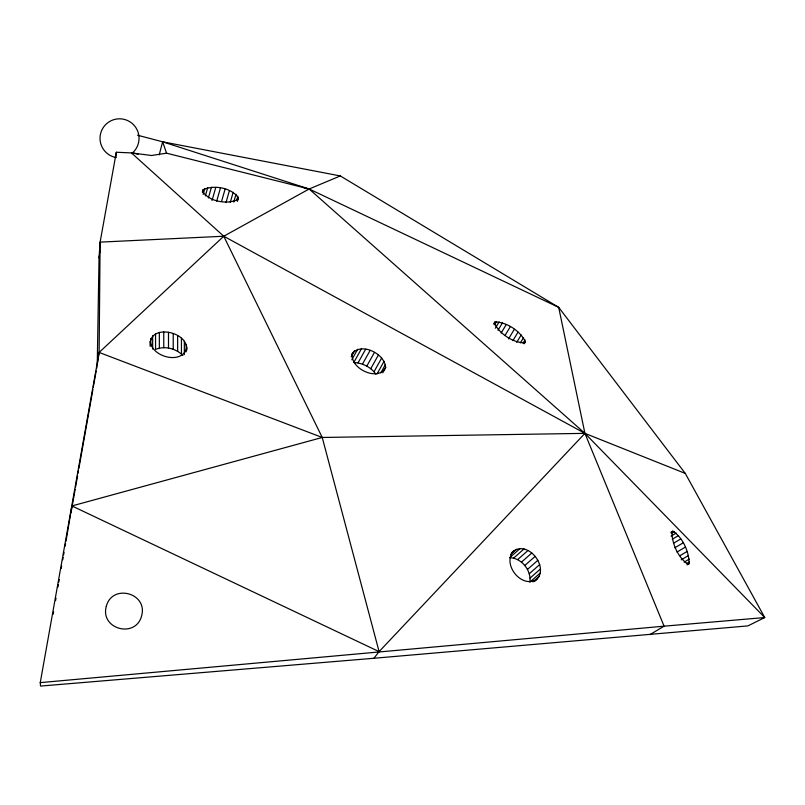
<?xml version="1.0" encoding="UTF-8"?>
<svg xmlns="http://www.w3.org/2000/svg" width="805" height="805" viewBox="0 0 805 805"><rect width="100%" height="100%" fill="white"/><g stroke="black" fill="none" stroke-linecap="round" stroke-linejoin="round"><path stroke-width="1.21" d="M685.276 473.421L584.923 433.362L223.76 236.237L100.112 242.124L99.035 257.771L97.244 364.906L99.126 352.439L100.112 242.124L116.312 152.246L131.436 152.91L151.561 155.506L166.555 153.181L309.15 188.984L558.7 307.359L685.276 473.421L764.75 617.536L747.895 625.898L373.902 658.269L40.552 686.071L40.25 682.63L99.126 352.439L223.76 236.237L309.15 188.984L340.324 175.943L558.7 307.359L584.923 433.362L664.085 626.179L764.75 617.536L584.923 433.362L309.15 188.984L162.63 141.811L137.534 135.22M534.248 581.582C552.089 569.648 527.496 537.68 511.829 552.562M520.111 548.517L509.716 557.664C521.7 558.006 531.481 570.443 529.881 582.146L540.286 572.989M115.86 156.894L116.312 152.246M66.01 541.191L71.927 505.943L322.231 437.467L584.923 433.362L379.095 651.627L373.902 658.269M99.035 257.771L99.458 255.326M99.89 252.881L100.323 250.436M53.17 614.245L53.603 611.77M55.565 600.631L55.998 598.155M57.96 587.006L58.393 584.531M58.835 582.055L59.268 579.58M61.22 568.431L61.663 565.955M62.75 559.767L63.182 557.291M63.615 554.806L64.058 552.331M65.145 546.142L65.577 543.667M71.021 512.705L75.167 489.309M75.61 486.844L77.572 475.755M78.015 473.3L78.447 470.834M78.89 468.369L92.877 389.54M93.31 387.084L96.157 371.065M96.59 368.61L97.023 366.144M150.193 346.321C147.546 323.077 188.712 330.724 186.79 350.316M186.79 347.891C182.172 365.047 151.984 357.168 150.193 341.491M672.869 531.119L671.903 531.833C671.913 543.717 678.172 557.774 688.174 564.355L689.14 563.641C689.14 551.757 682.882 537.7 672.869 531.119L670.807 532.336M159.229 154.791L162.63 141.811L340.324 175.943M202.377 192.123L203.051 189.759C213.929 184.566 231.649 187.676 238.431 197.96L237.445 201.371M203.152 194.397L204.852 188.501M205.335 195.917L207.71 187.645M208.374 197.929L211.433 187.283M212.027 200.475L215.78 187.414M216.666 201.169L220.439 188.048M221.647 201.109L225.088 189.125M225.974 202.629L229.435 190.584M230.25 202.437L233.158 192.315M233.742 202.115L236.016 194.206M236.509 200.676L237.817 196.138M352.681 352.499C348.062 367.794 378.139 382.506 385.675 367.523C384.86 353.395 360.328 341.31 351.513 354.613M203.051 189.759L202.437 191.369C209.22 201.653 226.94 204.762 237.817 199.56L238.431 197.96M351.191 356.826L354.713 350.507M351.815 359.775L357.692 349.249M361.425 348.817L353.787 362.502C362.331 362.874 370.904 367.08 375.844 374.144M358.014 362.914L365.651 349.229M362.451 364.152L370.089 350.467M366.798 366.134L374.436 352.449M370.743 368.71L378.39 355.025M374.043 371.719L381.681 358.034M377.042 373.902L384.086 361.274M380.755 372.926L385.454 364.504M382.737 372.785L385.675 367.523M494.934 321.97L494.29 323.127C499.553 333.834 512.795 342.759 524.779 342.839L525.423 341.682C520.161 330.976 506.919 322.04 494.934 321.97L493.656 324.093M494.683 324.717L496.594 321.527M495.337 328.209L499.16 321.829M497.993 330.281L502.451 322.845M501.153 333.018L506.254 324.516M505.198 335.222L510.29 326.729M508.579 338.885L514.304 329.315M512.926 340.626L518.018 332.123M516.709 342.387L521.177 334.95M520.372 342.91L523.552 337.597M523.089 343.081L525.001 339.891M524.146 343.805L525.423 341.682M513.56 551.043C501.676 564.144 521.721 589.3 536.855 579.288M510.481 554.575L516.538 549.241M513.63 558.086L524.025 548.94M517.635 559.606L528.03 550.459M521.439 562.142L531.833 552.985M524.79 565.492L535.184 556.346M527.456 569.447L537.861 560.3M529.267 573.744L539.672 564.587M530.092 578.071L540.497 568.914M532.97 581.864L539.038 576.531M649.937 634.632L664.085 626.179L40.25 682.63M671.269 533.363L674.359 531.542M671.108 536.11L676.26 533.061M672.276 539.239L678.464 535.587M673.574 543.204L680.799 538.937M674.862 547.762L683.113 542.892M677.005 552.039L685.256 547.169M679.853 555.752L687.078 551.485M681.221 559.817L688.446 555.551M684.119 562.132L689.281 559.083M686.413 563.671L689.513 561.84M687.067 564.858L689.14 563.641M182.886 355.478C176.064 348.485 164.703 345.587 155.556 349.41L155.556 333.693M304.21 188.219L309.15 188.984M132.262 152.759L138.108 154.288M99.126 352.439L322.231 437.467L379.095 651.627L71.927 505.943M131.436 152.91L223.76 236.237L322.231 437.467M162.63 141.811L166.555 153.181M186.166 344.59L186.166 351.845M184.345 341.29L184.345 354.592M181.437 338.221L181.437 353.938M177.643 335.594L177.643 351.312M173.226 333.582L173.226 349.3M168.497 332.334L168.497 348.052M163.757 331.932L163.757 347.639M159.35 332.385L159.35 348.102M152.648 335.735L152.648 349.038M150.817 338.402L150.817 345.657M116.252 157.559A19.521 19.521 0 0 1 101.661 130.47A19.521 19.521 0 0 1 131.467 122.873A19.521 19.521 0 0 1 131.638 153.634M106.29 606.356C99.911 629.238 135.723 638.838 141.64 615.825C148.019 592.943 112.207 583.343 106.29 606.356"/></g></svg>
